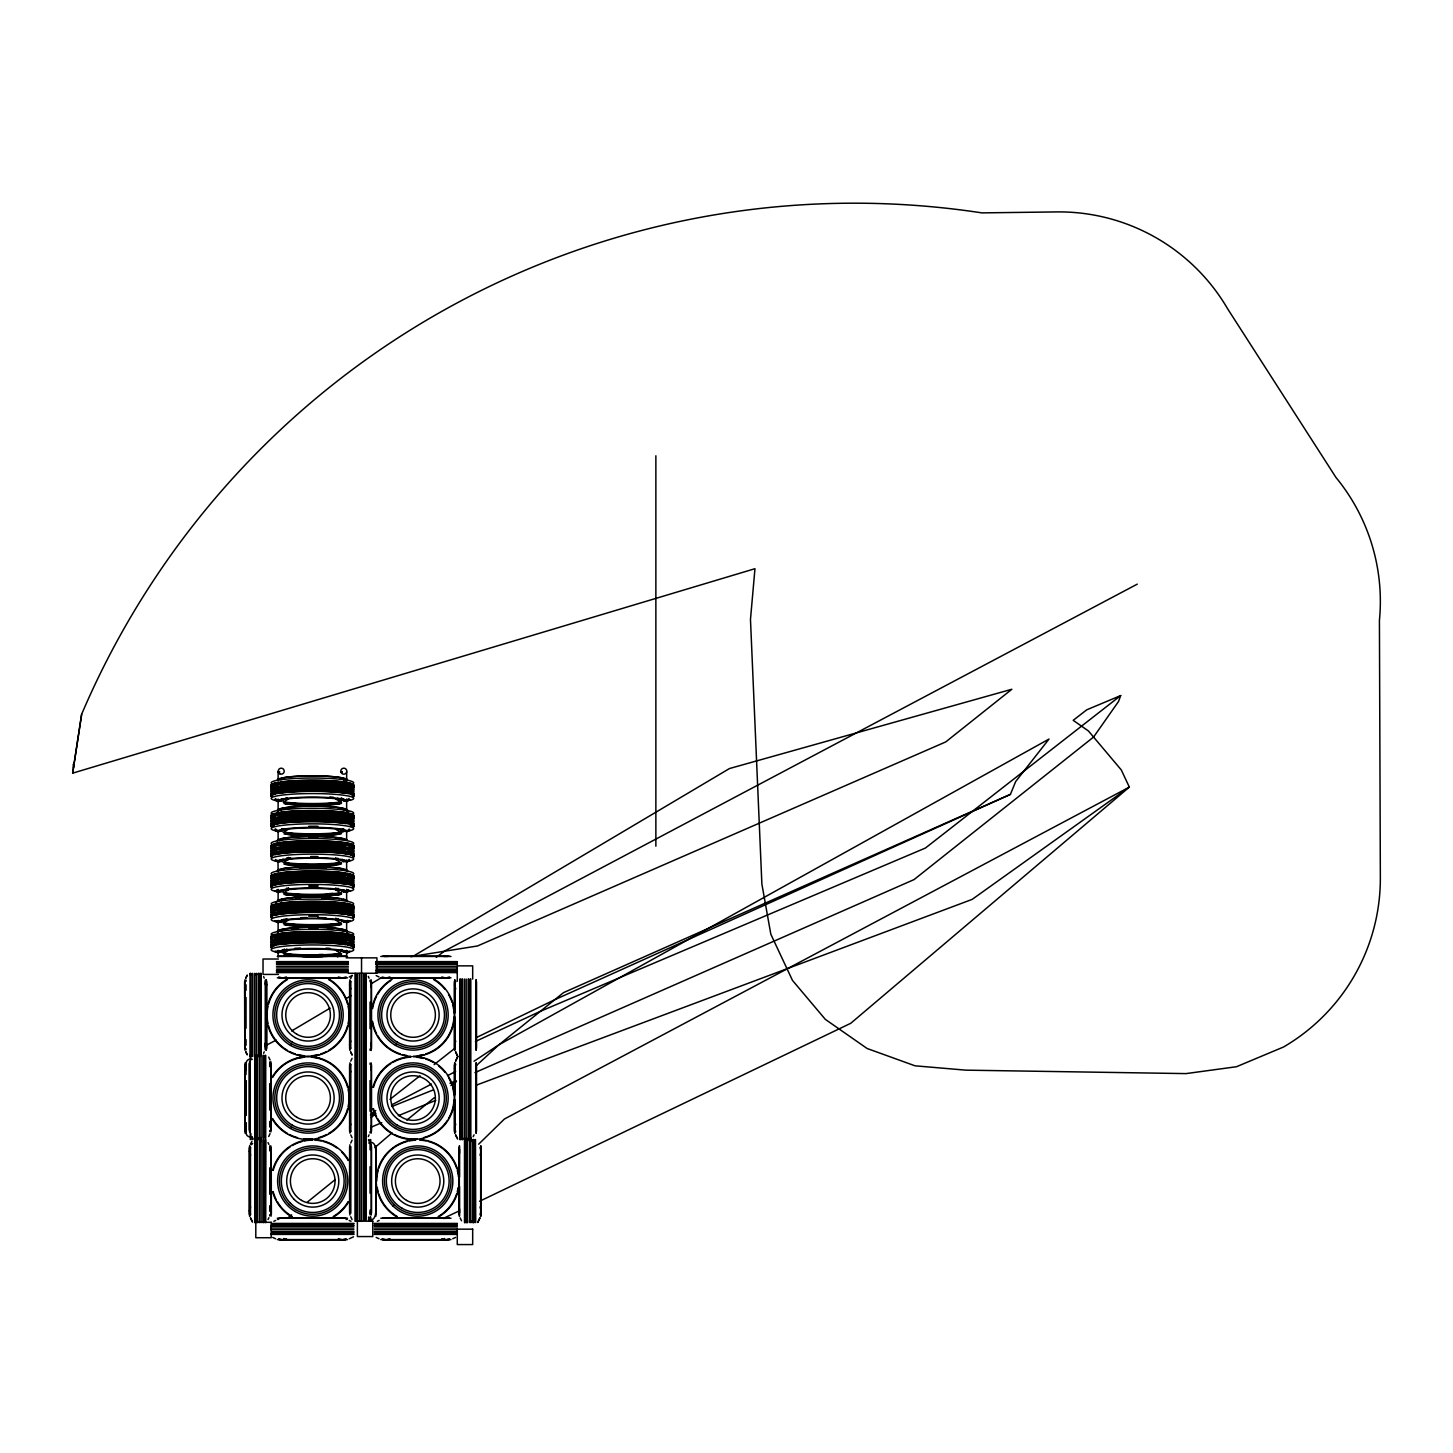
<?xml version="1.0" encoding="UTF-8"?>
<svg xmlns="http://www.w3.org/2000/svg" width="1453" height="1453" viewBox="0 0 1453 1453"><rect width="100%" height="100%" fill="white"/><g stroke="black" fill="none" stroke-linecap="round" stroke-linejoin="round"><path stroke-width="1.5" d="M72.65 773.159L81.659 714.186A855.272 846.318 61 0 1 981.901 212.883L1058.256 211.902A195.211 195.211 0 0 1 1227.676 308.871L1335.943 477.438A195.211 195.211 0 0 1 1379.424 620.377L1380.35 877.539A195.211 195.211 0 0 1 1283.508 1047.014L1236.503 1066.72L1186.011 1073.604L965.791 1070.153L915.027 1065.812L867.096 1048.485L825.304 1019.352L792.466 980.375L770.835 934.243L761.881 884.078L750.474 619.468L754.961 568.704L72.65 773.159L81.659 714.186M444.418 1239.7L444.527 1238.501M283.735 1239.718L283.898 1238.483M246.247 1066.393L246.247 1069.826M245.067 1125.93C245.067 1129.126 245.339 1137.536 250.261 1136.755M246.247 1126.22L246.247 1129.635M265.245 1046.596L265.245 1043.163M266.716 1044.87L265.572 1048.739M271.093 1153.337L271.093 1149.323M271.093 1212.783L271.093 1208.787M371.241 987.077L371.241 983.063M371.241 1046.886L371.241 1042.873M371.241 1070.116L371.241 1066.121M371.241 1129.925L371.241 1125.93M375.909 1153.337C375.909 1150.14 375.619 1141.713 370.715 1142.494M476.239 987.077L476.239 983.063M459.548 1149.323L459.548 1153.337M476.239 1046.886L475.567 1041.401L540.389 1011.306L925.434 848.025L1120.699 695.569L1118.556 701.436L1093.582 737.052L914.01 879.61L474.949 1072.623M476.239 1070.116L476.094 1065.83L498.942 1044.78L563.51 992.635L1010.416 794.373L1015.665 781.551L1049.012 739.05L498.942 1044.78L474.041 1061.217M459.548 1208.787L459.548 1212.783M476.239 1129.925L476.239 1125.93M278.558 779.607L282.082 778.118A33.256 3.887 0 0 1 313.358 775.829A33.256 3.887 0 0 1 343.507 778.318L346.159 779.553M281.392 779.589L283.426 778.626L281.646 778.281L282.082 779.335M280.738 801.039L277.868 800.44M279.539 801.13L282.082 799.913A33.256 3.887 0 0 1 313.358 797.606A33.256 3.887 0 0 1 343.507 800.113L345.523 801.093L350.082 799.786L346.504 801.711M281.337 801.057L286.804 797.624M278.213 810.338L282.082 808.395A33.256 3.887 0 0 1 313.358 806.106A33.256 3.887 0 0 1 343.507 808.594L346.74 810.32M280.738 831.316L277.759 830.825A35.126 4.105 0 0 1 313.412 827.375A35.126 4.105 0 0 1 347.376 831.062L350.082 830.063L346.504 831.988M279.539 831.407L282.082 830.19A33.256 3.887 0 0 1 313.358 827.883A33.256 3.887 0 0 1 343.507 830.389L347.358 831.08M277.941 840.56L282.082 838.672A33.256 3.887 0 0 1 313.358 836.383A33.256 3.887 0 0 1 343.507 838.871L343.852 839.035M281.337 831.334L285.079 829.336M285.079 859.613L281.337 861.611L277.759 861.102A35.126 4.105 0 0 1 313.412 857.651A35.126 4.105 0 0 1 347.376 861.338L350.082 860.339L346.504 862.265M277.959 860.176L278.122 871.291M279.539 861.683L282.082 860.467A33.256 3.887 0 0 1 313.358 858.16A33.256 3.887 0 0 1 343.507 860.666L347.358 861.357M279.521 870.202L282.082 868.948A33.256 3.887 0 0 1 313.358 866.642A33.256 3.887 0 0 1 343.507 869.148L342.054 869.657M285.079 889.89L281.337 891.888L277.868 891.27M278.013 890.217L276.851 889.944M279.539 891.96L282.082 890.743A33.256 3.887 0 0 1 313.358 888.437A33.256 3.887 0 0 1 343.507 890.943L345.523 891.924L350.082 890.616L346.504 892.542M279.521 900.479L282.082 899.225A33.256 3.887 0 0 1 339.384 898.535M276.288 920.839L277.868 921.547M280.247 920.93L278.013 920.494M281.319 922.419L277.759 921.656A35.126 4.105 0 0 1 313.412 918.205A35.126 4.105 0 0 1 347.376 921.892L350.082 920.893L346.504 922.818M279.539 922.219L282.082 921.002A33.256 3.887 0 0 1 313.358 918.714A33.256 3.887 0 0 1 343.507 921.202L347.358 921.91M281.337 922.165L285.079 920.167M276.288 951.116L277.868 951.824M285.079 950.444L281.337 952.441L277.759 951.933A35.126 4.105 0 0 1 313.412 948.482A35.126 4.105 0 0 1 347.376 952.169L350.082 951.17L348.92 952.06M277.959 951.007L279.594 951.043M279.539 952.496L282.082 951.279A33.256 3.887 0 0 1 313.358 948.991A33.256 3.887 0 0 1 343.507 951.479L347.358 952.187M345.505 779.371L343.816 779.553M346.849 800.676L348.012 799.876M345.505 809.648L343.598 809.866L343.852 808.758M347.158 811.555L347.104 811.01A35.126 4.105 0 0 0 313.412 806.179A35.126 4.105 0 0 0 277.505 810.683M343.362 861.72L340.383 859.795M343.362 891.997L340.383 890.071M347.122 953.222L348.92 952.06M348.32 951.352L346.323 951.915M263.647 1053.298L264.228 1051.79M268.896 1217.705L268.024 1219.557M369.044 1134.847L368.299 1136.591M474.041 1134.847L473.169 1136.682M457.713 1056.785L455.733 1061.162M250.588 1147.47L249.444 1151.339L250.588 1155.189M350.736 981.211L349.592 985.061L350.736 988.93M250.588 1206.916L249.444 1210.785L250.588 1214.654M350.736 1041.02L349.592 1044.87L350.736 1048.739L350.809 981.719M350.736 1064.25L349.592 1068.118L350.736 1071.987M350.736 1124.059L349.592 1127.928L350.736 1131.796M455.733 981.211L454.589 985.061L455.733 988.93M455.733 1041.02L454.589 1044.87L455.352 1047.922L434.138 1064.613M455.733 1064.25L454.589 1068.118L455.515 1071.515L447.506 1075.71M455.733 1124.059L454.589 1127.928L455.733 1131.796M480.053 1155.189L481.197 1151.339L480.053 1147.47M480.053 1214.654L481.197 1210.785L480.053 1206.916M245.739 978.105L247.064 975.272M245.92 978.105L247.264 975.272M250.406 1144.201L251.932 1141.368M268.714 1136.518L270.058 1133.685M350.736 978.505L352.062 975.272M350.736 1061.162L352.062 1058.329M350.736 1143.039L352.062 1140.205M455.497 1061.162L457.713 1056.603M479.817 1217.923L477.692 1222.536L480.053 1217.923M273.836 1221.301L275.689 1220.429M377.308 1221.301L379.16 1220.429M251.46 1144.71L252.622 1143.438M286.804 949.009L284.007 951.824M349.265 829.064L348.012 830.153M349.265 859.341L348.012 860.43M478.636 1144.219L504.391 1119.028L1129.344 787.108L1121.28 769.927L1088.442 730.968L1073.186 720.325L1086.79 709.79L1120.699 695.569M348.72 890.18L346.323 891.361M284.007 921.547L285.224 920.348M278.122 780.951L278.122 771.924L279.63 771.616M346.704 771.961A2.997 2.997 0 0 1 341.673 773.305A2.997 2.997 0 0 1 343.035 768.274A2.997 2.997 0 0 1 346.704 771.961L346.631 780.951M375.037 1147.434L391.765 1133.068M406.822 1120.136L434.393 1097.633M337.55 956.909L340.511 955.002M371.151 1117.539L375.8 1113.652M349.156 798.496L347.83 799.295M288.112 1217.632L291.599 1214.817M307.309 1202.14L335.225 1179.582M370.515 1114.705L375.818 1110.528M389.949 1099.394L420.008 1075.747M284.497 801.475L288.457 798.878A24.647 2.87 0 0 1 287.022 798.169M284.497 831.752L288.457 829.136M284.497 862.029L288.457 859.413L288.457 857.397M284.497 892.305L288.457 889.69L288.457 887.674M284.497 922.582L288.457 919.967A24.647 2.87 0 0 1 287.022 919.277M284.497 952.859L288.457 950.244A24.647 2.87 0 0 1 287.022 949.554M436.227 957.291L444.818 950.88L1137.263 584.142M450.902 1085.591L456.405 1081.595M414.505 955.438L729.46 768.546L1011.869 689.249L945.74 741.92L477.547 945.957L410.709 956.655M276.215 1040.112L265.372 1045.724M291.617 1030.958L330.14 1008.11M345.542 998.956L351.317 995.541M371.314 983.663L382.466 977.052L386.062 978.087L389.931 976.943M348.411 920.748L346.323 921.638M391.384 1105.025L431.468 1084.083M475.948 1037.769L554.737 999.718L1010.416 794.373M479.617 1201.25L850.75 1023.293L1129.344 787.108L972.148 899.389L476.003 1085.282M283.172 950.044L284.588 949.372A28.116 3.287 0 0 0 282.645 950.135M459.257 1210.876L443.256 1218.431L447.687 1218.232M349.283 976.943L352.116 975.599M349.283 1238.737L353.533 1236.812M452.737 1238.737L455.57 1237.411M347.83 920.403L346.105 920.893M286.459 976.943L282.608 978.087L278.74 976.943M338.367 954.675L340.238 953.822M346.105 976.943L342.236 978.087L338.367 976.943M449.558 976.943L445.69 978.087L441.821 976.943M286.459 1238.737L282.608 1239.881L278.74 1238.737M346.105 1238.737L342.236 1239.881L338.367 1238.737M389.931 1238.737L386.062 1239.881L382.193 1238.737M449.558 1238.737L445.69 1239.881L441.821 1238.737M348.557 889.817L346.105 890.616M370.479 1115.341L375.637 1113.107M371.405 1127.074L381.758 1122.697M398.304 1115.704L435.791 1100.357M391.874 1106.532L433.357 1089.877M449.94 1083.211L456.169 1080.705M283.426 799.84L281.646 800.076L282.082 798.696M283.426 830.117L281.646 830.353L282.082 828.973M279.594 840.851L281.646 840.052M343.507 829.173L342.309 829.136A28.116 3.287 0 0 1 340.293 830.898L343.707 830.898M279.594 860.212L283.426 860.394M281.174 859.994L283.172 859.213M279.594 890.489L283.426 890.671M281.428 900.515L283.426 899.734L281.646 899.389L281.646 900.588M281.428 930.792L283.426 930.011L281.646 929.666L281.646 930.864M279.212 870.274L278.213 870.892M279.212 900.551L278.213 901.169M278.558 930.992L282.082 929.502A33.256 3.887 0 0 1 313.358 927.196A33.256 3.887 0 0 1 343.507 929.702L345.523 930.683M342.054 899.934L343.852 899.589M384.064 956.437L388.06 956.437M443.692 956.437L447.687 956.437M340.238 1218.232L344.234 1218.232M384.064 1218.232L388.06 1218.232M308.054 1056.458L318.788 1055.06M297.32 1057.947L308.054 1056.531M413.052 1056.458L423.786 1055.06M347.104 951.025L343.889 951.17M281.646 798.859L283.172 798.66M281.646 829.136L283.172 828.936M283.426 920.948L281.646 921.184L281.646 919.967M281.646 951.443L283.426 951.225M279.539 951.279L280.938 951.17M342.145 771.616L340.638 771.924L342.145 772.233M343.616 861.611L345.505 861.683M343.616 891.888L345.505 891.96M279.158 956.147L345.669 956.147M382.611 956.147L449.14 956.147M277.287 956.437L347.539 956.437M380.759 956.437L450.993 956.437M346.159 957.854L376.945 957.854L376.945 973.256L348.357 973.256M278.431 959.016L263.029 959.016L263.029 974.418L278.431 974.418M276.488 961.632L348.357 961.632M375.8 961.632L457.368 961.632M276.488 962.231L348.357 962.231M375.8 962.231L457.368 962.231M276.488 963.702L348.357 963.702M375.8 963.702L457.368 963.702M276.488 964.302L348.357 964.302M375.8 964.302L457.368 964.302M276.488 966.263L348.357 966.263M375.8 966.263L457.368 966.263M276.488 967.97L348.357 967.97M375.8 967.97L457.368 967.97M276.488 969.914L348.357 969.914M375.8 969.914L457.368 969.914M276.488 970.531L348.357 970.531M375.8 970.531L457.368 970.531M276.488 971.984L348.357 971.984M375.8 971.984L457.368 971.984M276.488 972.602L348.357 972.602M375.8 972.602L457.368 972.602M277.287 977.796L347.539 977.796M380.759 977.796L450.993 977.796M279.158 978.087L345.669 978.087M382.611 978.087L449.14 978.087M250.261 1059.273C245.503 1058.692 244.976 1066.811 245.067 1070.116M252.332 1059.273L250.261 1059.836M250.879 1136.755L252.332 1136.755M370.097 1142.494L368.644 1143.039M279.158 1217.941L345.669 1217.941M382.611 1217.941L449.14 1217.941M277.287 1218.232L347.539 1218.232M380.759 1218.232L450.993 1218.232M277.559 1219.412L278.74 1219.412M346.086 1219.412L347.267 1219.412M368.644 1219.63L370.097 1219.63M370.715 1219.63C375.619 1220.393 375.909 1211.984 375.909 1208.787M272.347 1223.426L353.914 1223.426M374.384 1223.426L457.368 1223.426M272.347 1224.044L353.914 1224.044M374.384 1224.044L457.368 1224.044M270.93 1225.497L353.914 1225.497M374.384 1225.497L457.368 1225.497M270.93 1226.114L353.914 1226.114M374.384 1226.114L457.368 1226.114M270.93 1228.057L353.914 1228.057M374.384 1228.057L457.368 1228.057M270.93 1229.765L353.914 1229.765M374.384 1229.765L457.368 1229.765M272.347 1231.726L353.914 1231.726M374.384 1231.726L457.368 1231.726M272.347 1232.326L353.914 1232.326M374.384 1232.326L457.368 1232.326M270.93 1233.797L353.914 1233.797M374.384 1233.797L457.368 1233.797M270.93 1234.396L353.914 1234.396M374.384 1234.396L457.368 1234.396M277.287 1239.591L347.539 1239.591M380.759 1239.591L450.993 1239.591M279.158 1239.881L345.669 1239.881M382.611 1239.881L449.14 1239.881M343.998 801.039L345.505 801.13M343.998 831.298L345.505 831.407M343.998 922.128L345.505 922.237M279.521 779.371L280.829 779.516M279.521 809.648L281.392 809.866M279.521 839.925L281.392 840.143M345.505 952.514L340.383 950.607M279.63 772.233L278.231 772.015M342.454 798.95A28.116 3.287 0 0 0 340.874 798.169L343.507 798.896M340.383 799.241L343.852 800.276M340.383 829.518L343.852 830.553M342.054 860.594L343.852 860.83L342.309 859.413L343.925 860.212M342.054 890.871L343.852 891.107L343.852 889.89M340.383 920.348L345.523 920.984M342.054 951.424L343.852 951.661L343.852 950.444M413.052 1056.531L423.786 1057.947M297.32 1055.06L318.788 1057.947M278.576 801.765L274.78 799.913L277.705 800.803M278.576 832.042L274.762 830.063L277.705 831.08M278.576 862.319L274.762 860.339L277.705 861.338M278.576 892.596L274.78 890.743L277.705 891.615M278.576 922.873L274.762 920.875L277.705 921.892M278.576 953.15L274.78 951.297L277.705 952.169M277.868 830.716L275.289 828.791M341.455 802.565L335.879 799.023A24.647 2.87 0 0 0 337.659 798.333M341.455 832.841L335.879 829.3A24.647 2.87 0 0 0 337.659 828.61M341.691 831.679L343.217 831.97M281.646 838.835L283.426 839.18M335.879 857.561L335.879 859.577L341.455 863.118M281.646 869.112L283.426 869.457M335.879 887.837L335.879 889.854L341.455 893.395M335.879 918.114L335.879 920.13L341.455 923.672M341.455 953.931L335.879 950.407A24.647 2.87 0 0 0 337.659 949.717M349.138 1220.429L350.99 1221.301M376.182 975.599L379.015 976.943M376.182 1237.411L379.015 1238.737M272.71 1237.411L275.561 1238.737M342.309 950.244L340.874 949.554A28.116 3.287 0 0 1 342.454 950.316M343.598 779.589L342.054 778.826L343.852 778.481L343.852 779.698M342.054 800.04L343.671 800.821M342.309 829.136L343.925 829.935M342.054 830.317L343.671 831.098M342.309 889.69L343.925 890.489M343.507 899.425L345.523 900.406M342.054 921.148L343.671 921.928M343.598 930.973L342.054 930.211L343.852 929.866L343.852 931.082M277.051 860.594L275.707 859.558M276.306 890.453L277.777 891.252A35.126 4.105 0 0 1 313.412 887.928A35.126 4.105 0 0 1 347.376 891.615M457.586 1056.313L455.497 1051.827M268.024 1142.567L268.896 1144.419M339.076 799.422L340.293 800.621M275.289 798.514L277.777 800.421A35.126 4.105 0 0 1 313.412 797.098A35.126 4.105 0 0 1 347.376 800.785M368.299 976.398L369.044 978.16M457.659 1056.077L455.733 1051.827M457.659 1139.134L455.497 1134.884M455.733 1134.884L457.059 1137.717M460.165 1217.923L461.509 1220.756M350.736 1051.827L352.062 1054.678M350.736 1052.226L352.062 1055.078M350.736 1134.884L352.062 1137.717M350.736 1216.76L352.062 1219.612M268.714 1057.13L270.058 1059.964M245.92 1051.827L247.264 1054.678M245.739 1051.827L247.064 1054.678M250.588 1217.923L251.932 1220.756M250.406 1217.923L252.513 1222.173M265.572 981.211L266.716 985.061M263.647 976.652L264.228 978.16M265.245 983.354L265.499 985.061M73.177 764.423L73.485 767.656M655.866 455.788L655.866 846.191M480.907 1145.927L480.907 1216.179M480.671 1145.927L480.671 1216.179M476.53 981.719L476.53 1048.231M476.53 1064.758L476.53 1131.288M476.239 979.849L476.239 1050.101M476.239 1062.906L476.239 1133.14M476.003 979.849L476.003 1050.101M476.003 1062.906L476.003 1133.14M475.476 1139.57L475.712 1222.554M474.877 1139.57L474.877 1222.554M473.642 1139.57L473.642 1140.986M473.642 1220.647L473.642 1222.554M473.406 1139.57L473.406 1222.554M473.024 1139.57L473.024 1140.986M473.024 1220.647L473.024 1222.554M472.806 1139.57L472.806 1222.554M472.679 979.068L472.679 965.864L457.277 965.864L457.277 981.265M471.044 1138.099L471.081 1141.477M471.081 1220.647L471.081 1222.554M470.808 979.05L470.845 1222.554M470.427 1138.099L470.427 1139.515M470.209 979.05L470.209 1139.515M469.373 1139.57L469.373 1222.554M468.974 1138.099L468.974 1139.515M468.738 979.05L468.738 1139.515M468.356 1138.099L468.356 1139.515M468.138 979.05L468.138 1139.515M467.412 1139.57L467.412 1141.477M467.412 1220.647L467.412 1222.554M467.194 1139.57L467.194 1222.554M466.813 1139.57L466.813 1141.477M466.813 1220.647L466.813 1222.554M466.413 1138.099L466.576 1222.554M466.177 979.05L466.177 1139.515M465.341 1220.647L465.341 1222.554M465.123 1139.57L465.123 1222.554M464.742 1220.647L464.742 1222.554M464.47 979.05L464.506 1222.554M462.744 1138.099L462.744 1139.515M462.526 979.05L462.526 1139.515M462.145 1138.099L462.145 1139.515M461.909 979.05L461.909 1139.515M460.674 1138.099L460.674 1139.515M460.456 979.05L460.456 1139.515M460.074 1138.099L460.074 1139.515M459.838 979.05L459.838 1139.515M459.548 1145.927L459.548 1177.003M459.548 1186.52L459.548 1216.179M459.311 1145.927L459.311 1216.179M459.021 1147.797L459.021 1214.327M454.88 979.849L454.88 1012.941M454.88 1017.009L454.88 1050.101M454.88 1062.906L454.88 1094.381M454.88 1099.848L454.88 1133.14M454.644 979.849L454.644 1050.101M454.644 1062.906L454.644 1133.14M454.353 981.719L454.353 1048.231M454.353 1064.758L454.353 1131.288M376.2 1147.797L376.2 1176.748M376.2 1185.357L376.2 1214.327M375.909 1145.927L375.909 1216.179M371.532 981.719L371.532 1048.63M371.532 1064.758L371.532 1131.288M371.532 1146.653L371.532 1213.164M371.241 979.849L371.241 1050.501M371.241 1062.906L371.241 1133.14M371.241 1144.782L371.241 1215.035M370.715 1139.57L370.715 1145.127M370.715 1216.996L370.715 1221.138M370.315 1212.038L370.315 1213.164M370.061 980.121L370.061 981.701M370.061 1002.152L370.061 1028.597M370.061 1049.048L370.061 1050.228M370.061 1063.16L370.061 1064.359M370.061 1080.596L370.061 1111.254M370.061 1131.687L370.061 1132.886M370.097 1139.57L370.061 1149.723M370.061 1166.686L370.061 1193.131M370.061 1210.095L370.061 1214.762M370.097 1216.996L370.097 1221.138M368.644 1139.57L368.644 1140.986M368.644 1216.996L368.644 1221.138M366.047 973.873L366.047 1219.975M365.429 973.873L365.429 1219.975M363.976 973.873L363.976 1219.975M363.359 973.873L363.359 1219.975M361.543 957.854L361.416 1221.392M359.708 973.474L359.708 1221.392M357.747 973.873L357.747 1221.392M357.147 973.873L357.147 1221.392M355.676 973.474L355.676 1221.392M355.077 973.474L355.077 1221.392M350.809 1064.758L350.809 1131.288M350.809 1146.653L350.809 1213.164M349.882 979.849L349.882 1050.501M349.882 1062.906L349.882 1133.14M349.882 1144.782L349.882 1215.035M349.592 981.719L349.592 1048.63M349.592 1064.758L349.592 1131.288M349.592 1146.653L349.592 1213.164M346.631 799.023L346.631 812.572M346.631 830.644L346.631 839.671M346.631 859.994L346.631 871.291M346.631 889.345L346.631 900.642M346.631 920.966L346.631 932.263M346.631 950.316L346.631 957.091M278.122 799.023L278.122 812.572M278.122 830.644L278.122 839.671M278.122 889.345L278.122 900.642M278.122 920.966L278.122 932.263M278.122 950.316L278.122 957.091M271.202 1063.56L271.202 1130.089M271.202 1147.797L271.384 1214.327M270.912 1061.707L270.912 1131.941M270.912 1145.927L271.093 1216.179M269.967 1063.56L269.967 1064.704M269.913 1146.199L269.913 1147.398M269.967 1147.797L269.967 1148.942M269.731 1061.961L269.731 1066.629M269.731 1083.593L269.731 1110.056M269.731 1121.462L269.731 1127.001M269.731 1130.488L269.731 1131.687M269.731 1146.199L269.731 1150.867M269.731 1167.831L269.731 1194.293M269.731 1205.699L269.731 1211.239M269.731 1214.726L269.731 1215.925M266.716 981.719L266.716 1048.231M266.426 979.849L266.426 1050.101M266.244 979.849L266.244 1050.101M265.717 1055.332L265.717 1138.317M265.899 1139.57L265.717 1222.554M265.499 981.719L265.499 982.846M265.499 1047.104L265.499 1048.231M265.245 980.121L265.245 1049.829M265.1 1055.332L265.1 1138.317M265.1 1139.57L265.1 1222.554M263.629 1055.332L263.629 1138.317M263.629 1139.57L263.629 1222.554M263.029 1055.332L263.029 1138.317M263.029 1139.57L263.029 1222.554M261.231 973.474L261.231 974.89M261.231 1137.608L261.268 1141.477M261.05 973.474L261.086 1138.317M261.086 1139.57L261.086 1222.554M260.614 973.474L260.614 974.89M260.614 1137.608L260.614 1139.515M260.432 973.474L260.432 1056.458M259.379 1055.332L259.379 1138.317M259.56 1139.57L259.379 1222.554M259.161 973.474L259.161 974.89M259.161 1138.099L259.161 1139.515M258.961 973.474L258.961 1056.458M258.543 973.474L258.543 974.89M258.543 1138.099L258.543 1139.515M258.362 973.474L258.362 1056.458M257.417 1055.332L257.417 1138.317M257.417 1139.57L257.417 1222.554M256.6 973.474L256.6 974.89M256.818 1055.332L256.818 1222.554M256.418 973.474L256.418 1056.458M255.546 1139.57L255.546 1141.477M255.546 1220.647L255.546 1222.554M255.347 1055.332L255.347 1138.317M255.347 1139.57L255.347 1222.554M254.893 973.474L254.893 974.89M254.893 1137.608L254.929 1141.477M254.929 1220.647L254.929 1222.554M254.711 973.474L254.747 1138.317M254.747 1139.57L254.747 1222.554M252.749 973.474L252.749 1056.458M252.949 1138.099L252.949 1139.515M252.332 973.474L252.15 1056.458M252.332 1138.099L252.332 1139.515M250.879 973.474L250.879 974.89M250.879 1055.06L250.879 1058.438M250.879 1133.503L250.879 1139.515M250.679 973.474L250.679 1056.458M250.261 973.474L250.261 974.89M250.261 1055.06L250.261 1139.515M250.479 1147.797L250.479 1214.327M250.079 973.474L250.079 1056.458M249.734 1145.927L249.734 1216.179M249.553 1061.707L249.553 1131.941M249.553 1145.927L249.553 1216.179M249.262 1063.56L249.262 1130.089M249.262 1147.797L249.262 1214.327M246.047 980.121L246.047 981.302M246.047 984.789L246.047 990.328M246.047 997.539L246.047 1028.197M246.047 1039.621L246.047 1045.161M246.047 1048.648L246.047 1049.829M246.247 1063.16L245.993 1074.512M246.247 1080.596L246.247 1115.45M246.247 1122.679L246.247 1132.886M244.885 979.849L244.885 1050.101M245.067 1062.906L245.067 1133.14M244.594 981.719L244.776 1048.231M244.776 1064.758L244.776 1131.288M280.611 1218.232A7.011 7.011 0 0 1 284.606 1218.232M458.185 1187.482A40.975 40.975 0 0 1 457.295 1191.66M456.696 1193.712A40.975 40.975 0 0 1 438.207 1216.542M397.232 1216.542A40.975 40.975 0 0 1 378.743 1193.712M378.143 1191.66A40.975 40.975 0 0 1 377.253 1187.482M376.745 1181.053A40.975 40.975 0 0 1 378.143 1170.446M378.743 1168.412A40.975 40.975 0 0 1 407.112 1141.477M409.183 1140.986A40.975 40.975 0 0 1 415.594 1140.133M419.844 1140.133A40.975 40.975 0 0 1 426.256 1140.986M428.326 1141.477A40.975 40.975 0 0 1 456.696 1168.412M457.295 1170.446A40.975 40.975 0 0 1 458.476 1176.785M458.985 1185.394A41.501 41.501 0 0 1 438.461 1216.996M396.978 1216.996A41.501 41.501 0 0 1 415.558 1139.624M419.881 1139.624A41.501 41.501 0 0 1 458.985 1176.73M346.395 810.647A36.343 4.232 0 0 1 348.593 811.718M271.166 820.527A41.501 4.849 0 0 1 313.594 815.187A41.501 4.849 0 0 1 353.406 820.782M271.166 818.584A41.501 4.849 0 0 1 313.594 813.244A41.501 4.849 0 0 1 353.406 818.856M273.909 814.806A41.229 4.813 0 0 1 308.199 808.304A41.229 4.813 0 0 1 353.152 813.843M279.03 831.479A41.229 4.813 0 0 1 284.552 825.122A41.229 4.813 0 0 1 339.366 825.013A41.229 4.813 0 0 1 346.577 831.352M271.675 815.914A40.975 4.777 0 0 1 271.965 814.661M276.633 813.099A40.975 4.777 0 0 1 345.632 812.627M350.718 813.716A40.975 4.777 0 0 1 352.897 816.186M339.493 832.878A34.854 4.068 0 0 1 284.207 832.696M308.853 826.267A34.854 4.068 0 0 1 317.953 826.285M340.638 832.26A36.343 4.232 0 0 1 282.99 832.079M271.166 815.914A41.501 4.849 0 0 1 313.594 810.592A41.501 4.849 0 0 1 353.406 816.186M341.491 832.442A33.256 3.887 0 0 1 285.496 832.823M271.166 826.811A41.501 4.849 0 0 1 313.594 821.472A41.501 4.849 0 0 1 353.406 827.084M271.166 824.759A41.501 4.849 0 0 1 319.006 819.474A41.501 4.849 0 0 1 350.318 826.23M274.145 825.976A40.975 4.777 0 0 1 271.965 823.506M275.035 822.307A40.975 4.777 0 0 1 278.504 821.581M280.629 821.254A40.975 4.777 0 0 1 345.632 821.454M347.594 821.799A40.975 4.777 0 0 1 350.718 822.561M353.188 823.778A40.975 4.777 0 0 1 352.897 825.013M271.166 826.212A41.501 4.849 0 0 1 313.594 820.872A41.501 4.849 0 0 1 353.406 826.485M274.145 825.358A40.975 4.777 0 0 1 271.965 822.907M275.035 821.708A40.975 4.777 0 0 1 278.504 820.981M280.629 820.636A40.975 4.777 0 0 1 345.632 820.854M347.594 821.199A40.975 4.777 0 0 1 350.718 821.944M353.188 823.161A40.975 4.777 0 0 1 352.897 824.414M344.234 829.336A40.975 4.777 0 0 1 340.583 829.79M271.675 826.811A40.975 4.777 0 0 1 275.035 824.36M276.633 823.996A40.975 4.777 0 0 1 345.632 823.524M350.718 824.614A40.975 4.777 0 0 1 352.897 827.084M271.675 816.513A40.975 4.777 0 0 1 271.965 815.278M276.633 813.698A40.975 4.777 0 0 1 345.632 813.226M350.718 814.316A40.975 4.777 0 0 1 352.897 816.786M341.491 833.659A33.256 3.887 0 0 1 285.496 834.04M339.693 834.058A35.126 4.105 0 0 1 283.989 833.877M271.675 818.584A40.975 4.777 0 0 1 275.035 816.132M280.629 815.079A40.975 4.777 0 0 1 345.632 815.278M347.594 815.623A40.975 4.777 0 0 1 352.897 818.838M271.675 817.966A40.975 4.777 0 0 1 275.035 815.533M280.629 814.461A40.975 4.777 0 0 1 345.632 814.679M347.594 815.024A40.975 4.777 0 0 1 352.897 818.239M271.675 820.509A40.975 4.777 0 0 1 313.576 815.242A40.975 4.777 0 0 1 352.897 820.782M271.166 816.532A41.501 4.849 0 0 1 313.594 811.192A41.501 4.849 0 0 1 353.406 816.804M271.675 826.212A40.975 4.777 0 0 1 275.035 823.76M276.633 823.397A40.975 4.777 0 0 1 345.632 822.907M350.718 824.014A40.975 4.777 0 0 1 352.897 826.466M271.166 817.985A41.501 4.849 0 0 1 313.594 812.645A41.501 4.849 0 0 1 353.406 818.257M271.675 822.216A40.975 4.777 0 0 1 313.576 816.949A40.975 4.777 0 0 1 352.897 822.471M338.186 828.7A25.046 2.924 0 0 1 336.388 829.409M271.166 824.16A41.501 4.849 0 0 1 319.006 818.874A41.501 4.849 0 0 1 350.318 825.631M271.166 822.216A41.501 4.849 0 0 1 319.006 816.931A41.501 4.849 0 0 1 350.318 823.688M287.403 808.613A34.854 4.068 0 0 1 291.999 808.14M337.841 858.105A24.647 2.87 0 0 1 335.879 859.577M271.166 850.804A41.501 4.849 0 0 1 313.594 845.464A41.501 4.849 0 0 1 353.406 851.058M273.673 850.096A41.501 4.849 0 0 1 308.163 843.557A41.501 4.849 0 0 1 353.406 849.133M271.42 843.848A41.229 4.813 0 0 1 313.594 838.544A41.229 4.813 0 0 1 353.152 844.12M279.03 861.756A41.229 4.813 0 0 1 284.552 855.399A41.229 4.813 0 0 1 339.366 855.29A41.229 4.813 0 0 1 346.577 861.629M271.675 846.191A40.975 4.777 0 0 1 271.965 844.938M275.035 843.757A40.975 4.777 0 0 1 311.796 840.924A40.975 4.777 0 0 1 349.301 843.612M350.718 843.993A40.975 4.777 0 0 1 352.897 846.463M339.493 863.155A34.854 4.068 0 0 1 284.207 862.973M310.67 856.525A34.854 4.068 0 0 1 317.953 856.562M340.638 862.537A36.343 4.232 0 0 1 282.99 862.337M271.166 846.191A41.501 4.849 0 0 1 313.594 840.869A41.501 4.849 0 0 1 353.406 846.463M277.505 840.96A35.126 4.105 0 0 1 308.817 836.474A35.126 4.105 0 0 1 347.376 840.125M341.491 862.719A33.256 3.887 0 0 1 285.496 863.1M286.622 858.378A33.256 3.887 0 0 1 290.673 857.906M271.166 857.088A41.501 4.849 0 0 1 313.594 851.749A41.501 4.849 0 0 1 353.406 857.361M271.166 855.036A41.501 4.849 0 0 1 313.594 849.696A41.501 4.849 0 0 1 353.406 855.308M271.675 855.036A40.975 4.777 0 0 1 271.965 853.783M280.629 851.531A40.975 4.777 0 0 1 345.632 851.73M347.594 852.076A40.975 4.777 0 0 1 352.897 855.29M271.166 856.489A41.501 4.849 0 0 1 313.594 851.149A41.501 4.849 0 0 1 353.406 856.761M271.675 854.418A40.975 4.777 0 0 1 271.965 853.183M280.629 850.913A40.975 4.777 0 0 1 345.632 851.131M347.594 851.476A40.975 4.777 0 0 1 352.897 854.691M271.675 846.79A40.975 4.777 0 0 1 271.965 845.555M275.035 844.356A40.975 4.777 0 0 1 311.796 841.523A40.975 4.777 0 0 1 349.301 844.211M350.718 844.593A40.975 4.777 0 0 1 352.897 847.063M341.491 863.936A33.256 3.887 0 0 1 285.496 864.317M339.693 864.335A35.126 4.105 0 0 1 318.316 865.788M306.874 865.806A35.126 4.105 0 0 1 283.989 864.154M274.145 850.078A40.975 4.777 0 0 1 275.035 846.409M280.629 845.355A40.975 4.777 0 0 1 345.632 845.555M350.718 846.663A40.975 4.777 0 0 1 352.897 849.115M274.145 849.46A40.975 4.777 0 0 1 275.035 845.809M280.629 844.738A40.975 4.777 0 0 1 345.632 844.956M350.718 846.046A40.975 4.777 0 0 1 352.897 848.516M271.675 850.786A40.975 4.777 0 0 1 313.576 845.519A40.975 4.777 0 0 1 352.897 851.058M271.166 846.808A41.501 4.849 0 0 1 313.594 841.469A41.501 4.849 0 0 1 353.406 847.063M271.675 857.088A40.975 4.777 0 0 1 271.965 855.835M275.035 854.636A40.975 4.777 0 0 1 311.796 851.821A40.975 4.777 0 0 1 349.301 854.509M350.718 854.891A40.975 4.777 0 0 1 352.897 857.343M271.675 856.489A40.975 4.777 0 0 1 271.965 855.236M275.035 854.037A40.975 4.777 0 0 1 311.796 851.204A40.975 4.777 0 0 1 349.301 853.91M350.718 854.291A40.975 4.777 0 0 1 352.897 856.743M273.673 849.478A41.501 4.849 0 0 1 308.163 842.94A41.501 4.849 0 0 1 353.406 848.516M271.675 852.493A40.975 4.777 0 0 1 297.811 847.535A40.975 4.777 0 0 1 345.632 849.188M347.594 849.533A40.975 4.777 0 0 1 352.897 852.748M338.186 858.977A25.046 2.924 0 0 1 336.388 859.667M309.017 837.6A33.256 3.887 0 0 1 317.698 837.636M335.57 838.672A33.256 3.887 0 0 1 339.384 839.18M271.166 854.437A41.501 4.849 0 0 1 313.594 849.097A41.501 4.849 0 0 1 353.406 854.691M271.166 852.493A41.501 4.849 0 0 1 313.594 847.153A41.501 4.849 0 0 1 353.406 852.766M288.457 859.413A24.647 2.87 0 0 1 287.222 857.942M287.948 859.522A25.046 2.924 0 0 1 286.495 858.814M337.841 888.382A24.647 2.87 0 0 1 335.879 889.854M271.166 881.081A41.501 4.849 0 0 1 313.594 875.741A41.501 4.849 0 0 1 353.406 881.335M271.166 879.138A41.501 4.849 0 0 1 313.594 873.798A41.501 4.849 0 0 1 353.406 879.41M271.42 874.125A41.229 4.813 0 0 1 313.594 868.821A41.229 4.813 0 0 1 353.152 874.397M279.03 892.033A41.229 4.813 0 0 1 308.199 884.423A41.229 4.813 0 0 1 350.082 891.179M332.991 893.377A41.229 4.813 0 0 1 329.123 893.613M271.675 876.468A40.975 4.777 0 0 1 271.965 875.215M275.035 874.016A40.975 4.777 0 0 1 278.504 873.289M280.629 872.962A40.975 4.777 0 0 1 345.632 873.18M347.594 873.525A40.975 4.777 0 0 1 350.718 874.27M353.188 875.487A40.975 4.777 0 0 1 352.897 876.74M339.493 893.432A34.854 4.068 0 0 1 284.207 893.25M340.638 892.814A36.343 4.232 0 0 1 282.99 892.614M308.708 885.912A36.343 4.232 0 0 1 318.189 885.949M271.166 876.468A41.501 4.849 0 0 1 319.006 871.201A41.501 4.849 0 0 1 350.318 877.957M277.505 871.237A35.126 4.105 0 0 1 313.412 866.714A35.126 4.105 0 0 1 347.122 871.473M341.491 892.996A33.256 3.887 0 0 1 285.496 893.377M309.017 887.256A33.256 3.887 0 0 1 317.698 887.274M271.166 887.365A41.501 4.849 0 0 1 313.594 882.025A41.501 4.849 0 0 1 353.406 887.638M271.166 885.313A41.501 4.849 0 0 1 313.594 879.973A41.501 4.849 0 0 1 353.406 885.585M271.675 885.313A40.975 4.777 0 0 1 275.035 882.861M280.629 881.789A40.975 4.777 0 0 1 345.632 882.007M347.594 882.352A40.975 4.777 0 0 1 352.897 885.567M271.166 886.766A41.501 4.849 0 0 1 313.594 881.426A41.501 4.849 0 0 1 353.406 887.038M271.675 884.695A40.975 4.777 0 0 1 275.035 882.262M280.629 881.19A40.975 4.777 0 0 1 345.632 881.408M347.594 881.753A40.975 4.777 0 0 1 352.897 884.968M271.675 877.067A40.975 4.777 0 0 1 271.965 875.832M275.035 874.633A40.975 4.777 0 0 1 278.504 873.907M280.629 873.562A40.975 4.777 0 0 1 345.632 873.78M347.594 874.125A40.975 4.777 0 0 1 350.718 874.869M353.188 876.086A40.975 4.777 0 0 1 352.897 877.34M341.491 894.213A33.256 3.887 0 0 1 285.496 894.594M339.693 894.612A35.126 4.105 0 0 1 324.963 895.865M298.101 895.774A35.126 4.105 0 0 1 283.989 894.43M271.675 879.138A40.975 4.777 0 0 1 275.035 876.686M276.633 876.322A40.975 4.777 0 0 1 345.632 875.832M350.718 876.94A40.975 4.777 0 0 1 352.897 879.392M271.675 878.52A40.975 4.777 0 0 1 275.035 876.086M276.633 875.705A40.975 4.777 0 0 1 345.632 875.233M350.718 876.322A40.975 4.777 0 0 1 352.897 878.793M271.675 881.063A40.975 4.777 0 0 1 313.576 875.796A40.975 4.777 0 0 1 352.897 881.335M271.166 877.085A41.501 4.849 0 0 1 319.006 871.8A41.501 4.849 0 0 1 350.318 878.556M271.675 887.365A40.975 4.777 0 0 1 297.811 882.407A40.975 4.777 0 0 1 345.632 884.06M350.718 885.168A40.975 4.777 0 0 1 352.897 887.62M271.675 886.766A40.975 4.777 0 0 1 297.811 881.808A40.975 4.777 0 0 1 345.632 883.46M350.718 884.568A40.975 4.777 0 0 1 352.897 887.02M271.166 878.538A41.501 4.849 0 0 1 313.594 873.199A41.501 4.849 0 0 1 353.406 878.793M338.367 888.455A25.046 2.924 0 0 1 336.388 889.944M271.675 882.77A40.975 4.777 0 0 1 313.576 877.485A41.501 4.849 0 0 1 353.406 883.043M352.897 883.024A40.975 4.777 0 0 0 313.576 877.485A41.501 4.849 0 0 0 271.166 882.77M271.166 884.714A41.501 4.849 0 0 1 313.594 879.374A41.501 4.849 0 0 1 353.406 884.968M300.571 868.113A33.256 3.887 0 0 1 326.017 868.204M300.008 868.186A34.854 4.068 0 0 1 324.564 868.168M287.948 889.799A25.046 2.924 0 0 1 286.695 888.292M288.457 889.69A24.647 2.87 0 0 1 287.222 888.219M337.841 918.659A24.647 2.87 0 0 1 335.879 920.13M271.166 911.358A41.501 4.849 0 0 1 313.594 906.018A41.501 4.849 0 0 1 353.406 911.612M271.166 909.415A41.501 4.849 0 0 1 313.594 904.075A41.501 4.849 0 0 1 353.406 909.687M271.42 904.402A41.229 4.813 0 0 1 318.952 899.171A41.229 4.813 0 0 1 350.082 905.873M279.03 922.31A41.229 4.813 0 0 1 284.552 915.953A41.229 4.813 0 0 1 339.366 915.844A41.229 4.813 0 0 1 346.577 922.183M271.675 906.745A40.975 4.777 0 0 1 271.965 905.491M280.629 903.239A40.975 4.777 0 0 1 345.632 903.457M347.594 903.802A40.975 4.777 0 0 1 352.897 907.017M339.493 923.708A34.854 4.068 0 0 1 284.207 923.527M340.638 923.091A36.343 4.232 0 0 1 282.99 922.891M308.708 916.189A36.343 4.232 0 0 1 318.189 916.225M271.166 906.745A41.501 4.849 0 0 1 313.594 901.405A41.501 4.849 0 0 1 353.406 907.017M277.505 901.514A35.126 4.105 0 0 1 313.412 896.991A35.126 4.105 0 0 1 347.122 901.75M341.491 923.273A33.256 3.887 0 0 1 285.496 923.654M283.371 919.495A33.256 3.887 0 0 1 286.622 918.932M300.571 917.751A33.256 3.887 0 0 1 306.874 917.551M317.698 917.551A33.256 3.887 0 0 1 326.017 917.842M271.166 917.642A41.501 4.849 0 0 1 313.594 912.302A41.501 4.849 0 0 1 353.406 917.915M271.166 915.59A41.501 4.849 0 0 1 313.594 910.25A41.501 4.849 0 0 1 353.406 915.862M271.675 915.59A40.975 4.777 0 0 1 275.035 913.138M280.629 912.066A40.975 4.777 0 0 1 329.159 910.722A40.975 4.777 0 0 1 352.897 915.844M271.166 917.043A41.501 4.849 0 0 1 313.594 911.703A41.501 4.849 0 0 1 353.406 917.315M271.675 914.972A40.975 4.777 0 0 1 275.035 912.538M280.629 911.467A40.975 4.777 0 0 1 329.159 910.123A40.975 4.777 0 0 1 352.897 915.245M271.675 907.344A40.975 4.777 0 0 1 271.965 906.109M280.629 903.839A40.975 4.777 0 0 1 345.632 904.057M347.594 904.402A40.975 4.777 0 0 1 352.897 907.616M341.491 924.489A33.256 3.887 0 0 1 285.496 924.871M339.693 924.889A35.126 4.105 0 0 1 320.568 926.287M304.64 926.306A35.126 4.105 0 0 1 283.989 924.707M271.675 909.415A40.975 4.777 0 0 1 271.965 908.161M275.035 906.963A40.975 4.777 0 0 1 311.796 904.129A40.975 4.777 0 0 1 349.301 906.835M350.718 907.217A40.975 4.777 0 0 1 352.897 909.669M271.675 908.797A40.975 4.777 0 0 1 271.965 907.562M275.035 906.363A40.975 4.777 0 0 1 311.796 903.53A40.975 4.777 0 0 1 349.301 906.218M350.718 906.599A40.975 4.777 0 0 1 352.897 909.069M271.675 911.34A40.975 4.777 0 0 1 313.576 906.073A40.975 4.777 0 0 1 352.897 911.612M271.166 907.362A41.501 4.849 0 0 1 313.594 902.022A41.501 4.849 0 0 1 353.406 907.616M271.675 917.642A40.975 4.777 0 0 1 271.965 916.389M275.035 915.19A40.975 4.777 0 0 1 278.504 914.464M280.629 914.137A40.975 4.777 0 0 1 345.632 914.337M347.594 914.7A40.975 4.777 0 0 1 350.718 915.444M353.188 916.661A40.975 4.777 0 0 1 352.897 917.896M271.675 917.025A40.975 4.777 0 0 1 271.965 915.79M275.035 914.591A40.975 4.777 0 0 1 278.504 913.864M280.629 913.519A40.975 4.777 0 0 1 345.632 913.737M347.594 914.082A40.975 4.777 0 0 1 350.718 914.845M353.188 916.044A40.975 4.777 0 0 1 352.897 917.297M271.166 908.815A41.501 4.849 0 0 1 313.594 903.475A41.501 4.849 0 0 1 353.406 909.069M338.367 918.732A25.046 2.924 0 0 1 336.388 920.221M271.675 913.047A40.975 4.777 0 0 1 313.576 907.762A41.501 4.849 0 0 1 353.406 913.319M352.897 913.301A40.975 4.777 0 0 0 313.576 907.762A41.501 4.849 0 0 0 271.166 913.047M271.166 914.99A41.501 4.849 0 0 1 313.594 909.651A41.501 4.849 0 0 1 353.406 915.245M296.612 898.608A33.256 3.887 0 0 1 300.571 898.39M321.93 898.299A33.256 3.887 0 0 1 329.867 898.717M295.849 898.68A34.854 4.068 0 0 1 300.008 898.463M322.403 898.372A34.854 4.068 0 0 1 326.671 898.553M276.288 903.421A36.343 4.232 0 0 1 276.542 902.313M287.948 920.076A25.046 2.924 0 0 1 286.495 919.368M273.673 942.852A41.501 4.849 0 0 1 308.163 936.313A41.501 4.849 0 0 1 353.406 941.889M271.166 939.691A41.501 4.849 0 0 1 313.594 934.352A41.501 4.849 0 0 1 353.406 939.964M273.909 935.914A41.229 4.813 0 0 1 308.199 929.411A41.229 4.813 0 0 1 353.152 934.951M277.051 952.242A41.229 4.813 0 0 1 309.979 944.959A41.229 4.813 0 0 1 350.082 951.733M323.038 954.421A41.229 4.813 0 0 1 318.806 954.512M271.675 937.022A40.975 4.777 0 0 1 275.035 934.57M280.629 933.516A40.975 4.777 0 0 1 345.632 933.734M347.594 934.079A40.975 4.777 0 0 1 352.897 937.276M339.493 953.985A34.854 4.068 0 0 1 284.207 953.804M340.638 953.368A36.343 4.232 0 0 1 282.99 953.168M271.166 937.022A41.501 4.849 0 0 1 313.594 931.682A41.501 4.849 0 0 1 353.406 937.294M277.505 931.791A35.126 4.105 0 0 1 313.412 927.268A35.126 4.105 0 0 1 347.122 932.027M341.491 953.549A33.256 3.887 0 0 1 285.496 953.931M282.082 950.08A33.256 3.887 0 0 1 284.897 949.481M294.723 948.373A33.256 3.887 0 0 1 300.571 948.028M326.017 948.119A33.256 3.887 0 0 1 329.867 948.355M271.166 947.919A41.501 4.849 0 0 1 313.594 942.579A41.501 4.849 0 0 1 353.406 948.191M271.166 945.867A41.501 4.849 0 0 1 313.594 940.527A41.501 4.849 0 0 1 353.406 946.139M271.675 945.849A40.975 4.777 0 0 1 271.965 944.613M276.633 943.033A40.975 4.777 0 0 1 345.632 942.561M350.718 943.669A40.975 4.777 0 0 1 352.897 946.121M271.166 947.32A41.501 4.849 0 0 1 313.594 941.98A41.501 4.849 0 0 1 353.406 947.592M271.675 945.249A40.975 4.777 0 0 1 271.965 943.996M276.633 942.434A40.975 4.777 0 0 1 345.632 941.962M350.718 943.051A40.975 4.777 0 0 1 352.897 945.522M271.675 937.621A40.975 4.777 0 0 1 275.035 935.187M280.629 934.116A40.975 4.777 0 0 1 345.632 934.333M347.594 934.679A40.975 4.777 0 0 1 352.897 937.893M341.491 954.766A33.256 3.887 0 0 1 285.496 955.148M322.802 956.492A35.126 4.105 0 0 1 302.406 956.51M288.003 955.529A35.126 4.105 0 0 1 283.989 954.984M271.675 939.691A40.975 4.777 0 0 1 271.965 938.438M275.035 937.239A40.975 4.777 0 0 1 311.796 934.406A40.975 4.777 0 0 1 349.301 937.112M350.718 937.494A40.975 4.777 0 0 1 352.897 939.946M271.675 939.074A40.975 4.777 0 0 1 271.965 937.839M275.035 936.64A40.975 4.777 0 0 1 311.796 933.807A40.975 4.777 0 0 1 349.301 936.495M350.718 936.876A40.975 4.777 0 0 1 352.897 939.346M274.145 942.834A40.975 4.777 0 0 1 308.218 936.368A40.975 4.777 0 0 1 352.897 941.889M271.166 937.639A41.501 4.849 0 0 1 313.594 932.299A41.501 4.849 0 0 1 353.406 937.893M271.675 947.919A40.975 4.777 0 0 1 275.035 945.467M280.629 944.414A40.975 4.777 0 0 1 345.632 944.613M347.594 944.959A40.975 4.777 0 0 1 352.897 948.173M271.675 947.302A40.975 4.777 0 0 1 275.035 944.868M280.629 943.796A40.975 4.777 0 0 1 345.632 944.014M347.594 944.359A40.975 4.777 0 0 1 352.897 947.574M271.166 939.092A41.501 4.849 0 0 1 313.594 933.752A41.501 4.849 0 0 1 353.406 939.346M274.145 944.523A40.975 4.777 0 0 1 308.218 938.075A40.975 4.777 0 0 1 352.897 943.578M338.186 949.808A25.046 2.924 0 0 1 336.388 950.498M271.166 945.249A41.501 4.849 0 0 1 313.594 939.928A41.501 4.849 0 0 1 353.406 945.522M273.673 944.559A41.501 4.849 0 0 1 308.163 938.002A41.501 4.849 0 0 1 353.406 943.596M292.925 929.157A33.256 3.887 0 0 1 296.612 928.885M327.96 928.867A33.256 3.887 0 0 1 331.684 929.121M291.999 929.248A34.854 4.068 0 0 1 297.901 928.848M328.705 928.939A34.854 4.068 0 0 1 332.61 929.23M308.708 929.048A36.343 4.232 0 0 1 318.189 929.085M287.948 950.353A25.046 2.924 0 0 1 286.495 949.626M271.166 790.25A41.501 4.849 0 0 1 313.594 784.911A41.501 4.849 0 0 1 353.406 790.523M271.166 788.307A41.501 4.849 0 0 1 313.594 782.967A41.501 4.849 0 0 1 353.406 788.579M271.42 783.312A41.229 4.813 0 0 1 313.594 778.009A41.229 4.813 0 0 1 353.152 783.567M279.03 801.202A41.229 4.813 0 0 1 308.199 793.592A41.229 4.813 0 0 1 350.082 800.349M271.675 785.637A40.975 4.777 0 0 1 275.035 783.203M280.629 782.132A40.975 4.777 0 0 1 329.159 780.788A40.975 4.777 0 0 1 352.897 785.91M339.493 802.601A34.854 4.068 0 0 1 284.207 802.419M340.638 801.983A36.343 4.232 0 0 1 282.99 801.802M278.486 800.821A36.343 4.232 0 0 1 276.288 799.749M271.166 785.655A41.501 4.849 0 0 1 313.594 780.315A41.501 4.849 0 0 1 353.406 785.91M277.505 780.406A35.126 4.105 0 0 1 313.412 775.902A35.126 4.105 0 0 1 347.122 780.642M341.491 802.165A33.256 3.887 0 0 1 285.496 802.565M329.867 796.971A33.256 3.887 0 0 1 333.409 797.261M271.166 796.535A41.501 4.849 0 0 1 313.594 791.213A41.501 4.849 0 0 1 353.406 796.807M271.166 794.482A41.501 4.849 0 0 1 313.594 789.142A41.501 4.849 0 0 1 353.406 794.755M271.675 794.482A40.975 4.777 0 0 1 271.965 793.229M275.035 792.03A40.975 4.777 0 0 1 311.796 789.197A40.975 4.777 0 0 1 349.301 791.903M350.718 792.285A40.975 4.777 0 0 1 352.897 794.737M271.166 795.935A41.501 4.849 0 0 1 313.594 790.595A41.501 4.849 0 0 1 353.406 796.208M271.675 793.865A40.975 4.777 0 0 1 271.965 792.63M275.035 791.431A40.975 4.777 0 0 1 311.796 788.598A40.975 4.777 0 0 1 349.301 791.286M350.718 791.667A40.975 4.777 0 0 1 352.897 794.137M271.675 786.255A40.975 4.777 0 0 1 275.035 783.803M280.629 782.731A40.975 4.777 0 0 1 329.159 781.387A40.975 4.777 0 0 1 352.897 786.509M341.491 803.382A33.256 3.887 0 0 1 285.496 803.763M339.693 803.781A35.126 4.105 0 0 1 283.989 803.6M271.675 788.307A40.975 4.777 0 0 1 271.965 787.054M275.035 785.855A40.975 4.777 0 0 1 278.504 785.129M280.629 784.802A40.975 4.777 0 0 1 345.632 785.001M347.594 785.365A40.975 4.777 0 0 1 350.718 786.109M353.188 787.326A40.975 4.777 0 0 1 352.897 788.561M271.675 787.689A40.975 4.777 0 0 1 271.965 786.454M275.035 785.256A40.975 4.777 0 0 1 278.504 784.529M280.629 784.184A40.975 4.777 0 0 1 345.632 784.402M347.594 784.747A40.975 4.777 0 0 1 350.718 785.51M353.188 786.709A40.975 4.777 0 0 1 352.897 787.962M271.675 790.232A40.975 4.777 0 0 1 313.576 784.965A40.975 4.777 0 0 1 352.897 790.505M271.166 786.255A41.501 4.849 0 0 1 313.594 780.915A41.501 4.849 0 0 1 353.406 786.527M271.675 796.535A40.975 4.777 0 0 1 275.035 794.083M280.629 793.029A40.975 4.777 0 0 1 345.632 793.247M350.718 794.337A40.975 4.777 0 0 1 352.897 796.807M271.675 795.935A40.975 4.777 0 0 1 275.035 793.483M280.629 792.43A40.975 4.777 0 0 1 345.632 792.63M350.718 793.738A40.975 4.777 0 0 1 352.897 796.19M271.166 787.708A41.501 4.849 0 0 1 313.594 782.368A41.501 4.849 0 0 1 353.406 787.98M271.675 791.939A40.975 4.777 0 0 1 313.576 786.672A41.501 4.849 0 0 1 353.406 792.212M352.897 792.194A40.975 4.777 0 0 0 313.576 786.672A41.501 4.849 0 0 0 271.166 791.939M338.186 798.423A25.046 2.924 0 0 1 336.388 799.132M271.166 793.883A41.501 4.849 0 0 1 313.594 788.543A41.501 4.849 0 0 1 353.406 794.137M287.948 798.968A25.046 2.924 0 0 1 286.495 798.26M348.139 1089.496A40.975 40.975 0 0 1 348.139 1106.55M347.63 1108.621A40.975 40.975 0 0 1 328.541 1133.503M326.671 1134.521A40.975 40.975 0 0 1 318.661 1137.608M312.341 1138.771A40.975 40.975 0 0 1 303.786 1138.771M297.447 1137.608A40.975 40.975 0 0 1 289.438 1134.521M287.567 1133.503A40.975 40.975 0 0 1 272.565 1118.519M272.565 1077.527A40.975 40.975 0 0 1 303.786 1057.275M312.341 1057.275A40.975 40.975 0 0 1 347.63 1087.425M312.395 1056.749A41.501 41.501 0 0 1 342.854 1120.626A41.501 41.501 0 0 1 272.129 1118.774M272.129 1077.272A41.501 41.501 0 0 1 303.731 1056.749M348.647 1201.813A41.501 41.501 0 0 1 333.463 1216.996M291.98 1216.996A41.501 41.501 0 0 1 272.637 1191.805M272.637 1170.319A41.501 41.501 0 0 1 312.722 1139.57M314.883 1139.624A41.501 41.501 0 0 1 348.647 1160.311M348.211 1201.54A40.975 40.975 0 0 1 333.209 1216.542M292.235 1216.542A40.975 40.975 0 0 1 277.232 1201.54M276.215 1199.669A40.975 40.975 0 0 1 273.146 1191.66M273.146 1170.446A40.975 40.975 0 0 1 290.418 1146.689M292.235 1145.563A40.975 40.975 0 0 1 302.115 1141.477M304.186 1140.986A40.975 40.975 0 0 1 312.722 1140.078M314.847 1140.133A40.975 40.975 0 0 1 321.258 1140.986M323.329 1141.477A40.975 40.975 0 0 1 336.805 1147.906M341.691 1152.084A40.975 40.975 0 0 1 348.211 1160.566M453.972 1100.157A40.975 40.975 0 0 1 448.541 1118.519M447.433 1120.336A40.975 40.975 0 0 1 423.658 1137.608M417.338 1138.771A40.975 40.975 0 0 1 394.435 1134.521M392.564 1133.503A40.975 40.975 0 0 1 377.562 1118.519M376.545 1116.63A40.975 40.975 0 0 1 373.475 1108.621M373.475 1087.425A40.975 40.975 0 0 1 390.748 1063.65M392.564 1062.543A40.975 40.975 0 0 1 410.927 1057.094M417.338 1057.275A40.975 40.975 0 0 1 423.658 1058.438M425.711 1059.037A40.975 40.975 0 0 1 433.539 1062.543M438.842 1066.175A40.975 40.975 0 0 1 444.89 1072.223M448.541 1077.527A40.975 40.975 0 0 1 452.028 1085.373M452.628 1087.425A40.975 40.975 0 0 1 453.808 1093.746M454.48 1100.175A41.501 41.501 0 0 1 372.967 1108.766M372.967 1087.28A41.501 41.501 0 0 1 410.89 1056.585M417.374 1056.749A41.501 41.501 0 0 1 454.48 1095.871M348.139 1006.439A40.975 40.975 0 0 1 348.139 1023.511M347.63 1025.582A40.975 40.975 0 0 1 328.541 1050.465M326.671 1051.482A40.975 40.975 0 0 1 320.713 1053.952M318.661 1054.551A40.975 40.975 0 0 1 312.341 1055.732M303.786 1055.732A40.975 40.975 0 0 1 297.447 1054.551M295.395 1053.952A40.975 40.975 0 0 1 289.438 1051.482M287.567 1050.465A40.975 40.975 0 0 1 268.478 1025.582M267.97 1023.511A40.975 40.975 0 0 1 267.97 1006.439M268.478 1004.368A40.975 40.975 0 0 1 287.567 979.485M328.541 979.485A40.975 40.975 0 0 1 347.63 1004.368M328.796 979.05A41.501 41.501 0 0 1 312.395 1056.24M303.731 1056.24A41.501 41.501 0 0 1 287.313 979.05M453.972 1017.1A40.975 40.975 0 0 1 425.711 1053.952M423.658 1054.551A40.975 40.975 0 0 1 419.463 1055.441M406.64 1055.441A40.975 40.975 0 0 1 402.445 1054.551M400.392 1053.952A40.975 40.975 0 0 1 377.562 1035.462M376.545 1033.592A40.975 40.975 0 0 1 372.586 1021.386M372.586 1008.564A40.975 40.975 0 0 1 376.545 996.358M377.562 994.488A40.975 40.975 0 0 1 390.748 980.593M433.539 979.485A40.975 40.975 0 0 1 444.89 989.184M448.541 994.488A40.975 40.975 0 0 1 452.028 1002.316M452.628 1004.368A40.975 40.975 0 0 1 453.972 1012.85M454.48 1017.136A41.501 41.501 0 0 1 417.374 1056.24M410.89 1056.404A41.501 41.501 0 0 1 372.077 1021.477M372.077 1008.473A41.501 41.501 0 0 1 392.31 979.05M433.793 979.05A41.501 41.501 0 0 1 454.48 1012.814M372.785 1221.174L357.384 1221.174L357.384 1236.557L372.785 1236.557L372.785 1221.174M271.184 1222.318L255.801 1222.318L255.801 1237.72L271.184 1237.72L271.184 1222.318M472.679 1229.165L457.277 1229.165L457.277 1244.567L472.679 1244.567L472.679 1229.165M279.721 773.777A2.997 2.997 0 0 0 284.225 771.18A2.997 2.997 0 0 0 279.721 768.583A2.997 2.997 0 0 0 279.721 773.777M402.027 1208.242A31.403 31.403 0 0 0 449.122 1181.053A31.403 31.403 0 0 0 402.027 1153.864A31.403 31.403 0 0 0 402.027 1208.242M392.891 1205.899A35.126 35.126 0 0 0 451.647 1190.152A35.126 35.126 0 0 0 408.62 1147.125A35.126 35.126 0 0 0 392.891 1205.899M394.199 1204.573A33.256 33.256 0 0 0 449.849 1189.662A33.256 33.256 0 0 0 409.11 1148.942A33.256 33.256 0 0 0 394.199 1204.573M399.284 1199.488A26.081 26.081 0 0 0 442.911 1187.809A26.081 26.081 0 0 0 410.963 1155.88A26.081 26.081 0 0 0 399.284 1199.488M406.568 1200.396A22.322 22.322 0 0 0 440.041 1181.053A22.322 22.322 0 0 0 406.568 1161.728A22.322 22.322 0 0 0 406.568 1200.396M292.362 1125.203A31.403 31.403 0 0 0 339.457 1098.014A31.403 31.403 0 0 0 292.362 1070.825A31.403 31.403 0 0 0 292.362 1125.203M290.491 1128.436A35.126 35.126 0 0 0 343.18 1098.014A35.126 35.126 0 0 0 290.491 1067.61A35.126 35.126 0 0 0 290.491 1128.436M291.417 1126.82A33.256 33.256 0 0 0 341.31 1098.014A33.256 33.256 0 0 0 291.417 1069.226A33.256 33.256 0 0 0 291.417 1126.82M295.013 1120.608A26.081 26.081 0 0 0 334.136 1098.014A26.081 26.081 0 0 0 295.013 1075.438A26.081 26.081 0 0 0 295.013 1120.608M296.902 1117.357A22.322 22.322 0 0 0 330.376 1098.014A22.322 22.322 0 0 0 296.902 1078.689A22.322 22.322 0 0 0 296.902 1117.357M290.527 1203.266A31.403 31.403 0 0 0 343.053 1189.19A31.403 31.403 0 0 0 304.603 1150.74A31.403 31.403 0 0 0 290.527 1203.266M295.159 1211.475A35.126 35.126 0 0 0 347.848 1181.053A35.126 35.126 0 0 0 295.159 1150.649A35.126 35.126 0 0 0 295.159 1211.475M289.201 1204.573A33.256 33.256 0 0 0 344.851 1189.662A33.256 33.256 0 0 0 304.113 1148.942A33.256 33.256 0 0 0 289.201 1204.573M294.287 1199.488A26.081 26.081 0 0 0 337.913 1187.809A26.081 26.081 0 0 0 305.984 1155.88A26.081 26.081 0 0 0 294.287 1199.488M301.57 1200.396A22.322 22.322 0 0 0 335.044 1181.053A22.322 22.322 0 0 0 301.57 1161.728A22.322 22.322 0 0 0 301.57 1200.396M397.359 1125.203A31.403 31.403 0 0 0 444.455 1098.014A31.403 31.403 0 0 0 397.359 1070.825A31.403 31.403 0 0 0 397.359 1125.203M395.488 1128.436A35.126 35.126 0 0 0 448.178 1098.014A35.126 35.126 0 0 0 395.488 1067.61A35.126 35.126 0 0 0 395.488 1128.436M389.531 1121.534A33.256 33.256 0 0 0 445.181 1106.623A33.256 33.256 0 0 0 404.443 1065.903A33.256 33.256 0 0 0 389.531 1121.534M400.011 1120.608A26.081 26.081 0 0 0 439.133 1098.014A26.081 26.081 0 0 0 400.011 1075.438A26.081 26.081 0 0 0 400.011 1120.608M400.247 1116.304A22.322 22.322 0 0 0 435.282 1099.957A22.322 22.322 0 0 0 403.607 1077.799A22.322 22.322 0 0 0 400.247 1116.304M292.362 1042.164A31.403 31.403 0 0 0 339.457 1014.975A31.403 31.403 0 0 0 292.362 987.786A31.403 31.403 0 0 0 292.362 1042.164M290.491 1045.397A35.126 35.126 0 0 0 343.18 1014.975A35.126 35.126 0 0 0 290.491 984.553A35.126 35.126 0 0 0 290.491 1045.397M291.417 1043.781A33.256 33.256 0 0 0 341.31 1014.975A33.256 33.256 0 0 0 291.417 986.169A33.256 33.256 0 0 0 291.417 1043.781M295.013 1037.551A26.081 26.081 0 0 0 334.136 1014.975A26.081 26.081 0 0 0 295.013 992.399A26.081 26.081 0 0 0 295.013 1037.551M296.902 1034.3A22.322 22.322 0 0 0 330.376 1014.975A22.322 22.322 0 0 0 296.902 995.65A22.322 22.322 0 0 0 296.902 1034.3M397.359 1042.164A31.403 31.403 0 0 0 444.455 1014.975A31.403 31.403 0 0 0 397.359 987.786A31.403 31.403 0 0 0 397.359 1042.164M395.488 1045.397A35.126 35.126 0 0 0 448.178 1014.975A35.126 35.126 0 0 0 395.488 984.553A35.126 35.126 0 0 0 395.488 1045.397M396.415 1043.781A33.256 33.256 0 0 0 446.307 1014.975A33.256 33.256 0 0 0 396.415 986.169A33.256 33.256 0 0 0 396.415 1043.781M394.617 1033.41A26.081 26.081 0 0 0 438.243 1021.731A26.081 26.081 0 0 0 406.295 989.784A26.081 26.081 0 0 0 394.617 1033.41M401.9 1034.3A22.322 22.322 0 0 0 435.373 1014.975A22.322 22.322 0 0 0 401.9 995.65A22.322 22.322 0 0 0 401.9 1034.3"/></g></svg>
